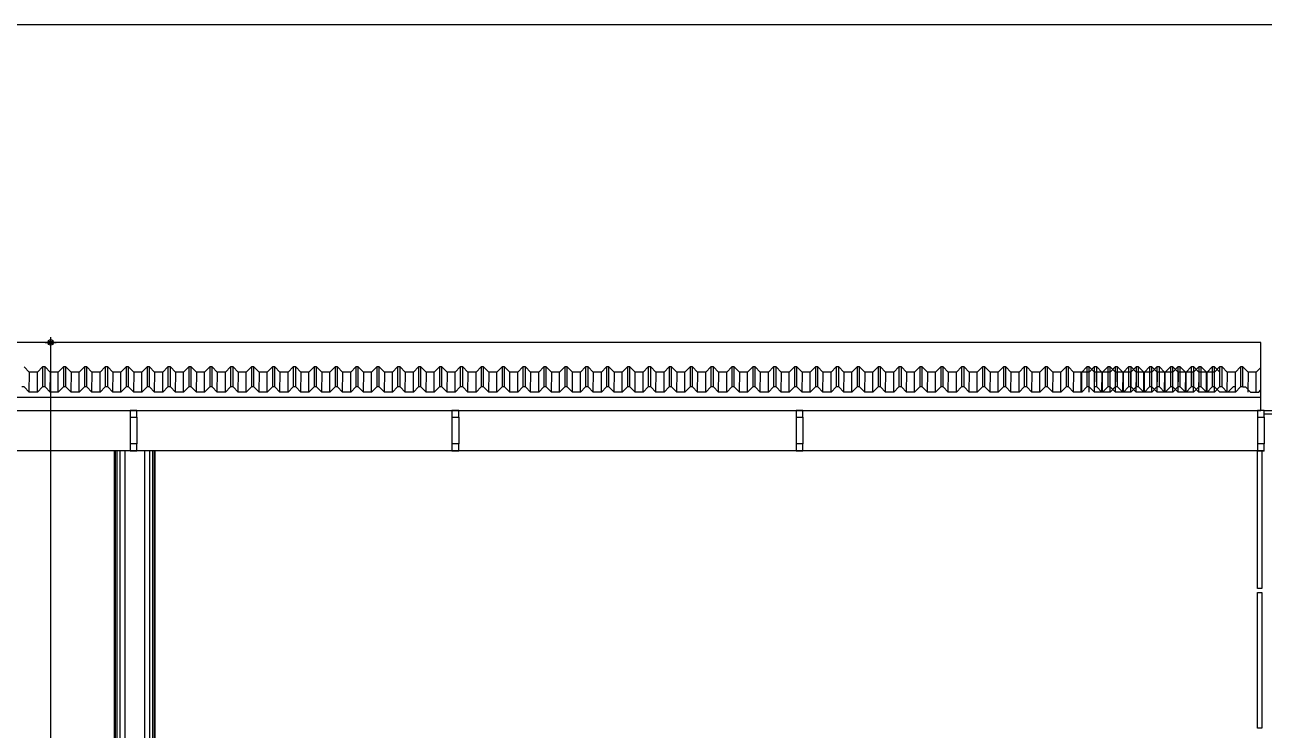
# Model space of a CAD drawing. Header units: millimetres. Extents: x 1111 to 1333, y -447 to -319.
# Drawn here: x 1287.16 to 1296.32, y -438.32 to -433.11 of the extents above; entities that cross this region are included whole.
import ezdxf

# ---------------------------------------------------------------- set-up
doc = ezdxf.new("R2010")
doc.units = ezdxf.units.MM
doc.header["$PDMODE"] = 35
for name, color, linetype in [('ARQ-PENA-02', 2, 'Continuous'), ('ARQ-PENA-03', 3, 'Continuous'), ('ARQ-PENA-FINA-CINZA', 8, 'Continuous'), ('ARQ-TEXTO3', 3, 'Continuous'), ('CERCAD-1', 1, 'Continuous'), ('CORTE', 4, 'Continuous'), ('COTAS', 1, 'Continuous'), ('PVISTA2', 2, 'Continuous'), ('VISTA 2', 1, 'Continuous'), ('VISTA-01', 7, 'Continuous'), ('VISTA02', 1, 'Continuous')]:
    doc.layers.add(name, color=color, linetype=linetype)
doc.styles.add('CARIMBO_DADOS', font='arial.ttf', dxfattribs={"height": 0.1})
doc.dimstyles.new('COTAS_EXTERNAS', dxfattribs={"dimtxt": 0.1, "dimasz": 0.01, "dimexe": 0, "dimexo": 0, "dimgap": 0.07, "dimtad": 1, "dimzin": 5, "dimdsep": 46, "dimtxsty": 'CARIMBO_DADOS', "dimblk1": 'CIRCULOS', "dimblk2": 'CIRCULOS', "dimsah": 1, "dimcen": 0, "dimse1": 1, "dimse2": 1, "dimclrd": 8, "dimclre": 8, "dimclrt": 230, "dimadec": 0, "dimazin": 0, "dimtfac": 100, "dimtix": 1, "dimtmove": 2, "dimatfit": 3, "dimldrblk": 'CIRCULOS', "dimfxl": 0, "dimtolj": 1, "dimtzin": 5, "dimarcsym": 0})

# ---------------------------------------------------------------- blocks, each defined once
blk = doc.blocks.new('CIRCULOS')
at = {"layer": 'COTAS'}
for p, q in [((-4, 0), (4, 0)), ((0, 4), (0, -4))]:
    blk.add_line(p, q, dxfattribs=at)
for radius in [2, 1]:
    blk.add_circle((0, 0), radius, dxfattribs=at)
blk = doc.blocks.new('*D238')
at = {"color": 8, "lineweight": -2, "transparency": 16777216}
blk.add_line((1287.3533, -442.5302), (1287.3533, -435.4638), dxfattribs=at)
at = {"layer": 'DEFPOINTS', "color": 0, "transparency": 16777216}
for p in [(1287.3533, -435.4538), (1287.5261, -435.4538), (1287.5261, -442.5402)]:
    blk.add_point(p, dxfattribs=at)
at = {"color": 8, "lineweight": -2, "transparency": 16777216, "xscale": 0.01, "yscale": 0.01, "zscale": 0.01}
for p, rotation in [((1287.3533, -435.4538), 90), ((1287.3533, -442.5402), 270)]:
    blk.add_blockref('CIRCULOS', p, dxfattribs=dict(at, rotation=rotation))
at = {"color": 230, "transparency": 16777216, "insert": (1287.2322, -438.997), "char_height": 0.1, "attachment_point": 5, "rotation": 90, "style": 'CARIMBO_DADOS'}
blk.add_mtext('\\A1;7.09', dxfattribs=at)

msp = doc.modelspace()

# ---------------------------------------------------------------- linework, layer by layer
at = {"layer": 'ARQ-PENA-02'}
for p, q in [((1287.8261, -442.2761), (1287.8261, -436.2538)), ((1288.1261, -442.2761), (1288.1261, -436.2538))]:
    msp.add_line(p, q, dxfattribs=at)
for points in [[(1296.3061, -436.2538), (1296.3061, -437.2721), (1296.2761, -437.2721), (1296.2761, -436.2538)], [(1296.3061, -437.3021), (1296.3061, -438.3054), (1296.2761, -438.3054), (1296.2761, -437.3021)]]:
    msp.add_lwpolyline(points, close=True, dxfattribs=at)
at = {"layer": 'ARQ-PENA-03'}
for p, q in [((1296.2988, -435.4538), (1272.9761, -435.4538)), ((1296.3261, -436.2538), (1272.9761, -436.2538))]:
    msp.add_line(p, q, dxfattribs=at)
at = {"layer": 'ARQ-PENA-FINA-CINZA'}
for p, q in [((1287.8324, -442.2761), (1287.8324, -436.2538)), ((1287.8447, -442.2761), (1287.8447, -436.2538)), ((1287.866, -442.2761), (1287.866, -436.2538)), ((1287.9038, -442.2761), (1287.9038, -436.2538)), ((1288.0484, -442.2761), (1288.0484, -436.2538)), ((1288.0863, -442.2761), (1288.0863, -436.2538)), ((1288.1075, -442.2761), (1288.1075, -436.2538)), ((1288.1198, -442.2761), (1288.1198, -436.2538))]:
    msp.add_line(p, q, dxfattribs=at)
at = {"layer": 'ARQ-TEXTO3'}
for p, q in [((1296.3238, -435.9572), (1305.1261, -435.9572)), ((1296.3238, -435.9822), (1305.1261, -435.9822))]:
    msp.add_line(p, q, dxfattribs=at)
at = {"layer": 'CERCAD-1', "lineweight": 25}
msp.add_line((1310.2586, -433.1051), (1269.4187, -433.1051), dxfattribs=at)
at = {"layer": 'CORTE'}
for points in [[(1287.9399, -436.0072), (1287.9899, -436.0072), (1287.9899, -435.9572), (1287.9399, -435.9572)], [(1290.3199, -436.0072), (1290.3699, -436.0072), (1290.3699, -435.9572), (1290.3199, -435.9572)], [(1292.8641, -436.0072), (1292.9141, -436.0072), (1292.9141, -435.9572), (1292.8641, -435.9572)], [(1296.2738, -436.0072), (1296.3238, -436.0072), (1296.3238, -435.9572), (1296.2738, -435.9572)], [(1287.9399, -436.2538), (1287.9899, -436.2538), (1287.9899, -436.2038), (1287.9399, -436.2038)], [(1290.3199, -436.2538), (1290.3699, -436.2538), (1290.3699, -436.2038), (1290.3199, -436.2038)], [(1292.8641, -436.2538), (1292.9141, -436.2538), (1292.9141, -436.2038), (1292.8641, -436.2038)], [(1296.2738, -436.2538), (1296.3238, -436.2538), (1296.3238, -436.2038), (1296.2738, -436.2038)]]:
    msp.add_lwpolyline(points, close=True, dxfattribs=at)
at = {"layer": 'PVISTA2', "elevation": -0.0019}
for points in [[(1287.3117, -435.7825), (1287.2937, -435.7825), (1287.2555, -435.8202), (1287.1955, -435.8202), (1287.1573, -435.7825), (1287.1393, -435.7825)], [(1287.4661, -435.7825), (1287.4481, -435.7825), (1287.4099, -435.8202), (1287.3499, -435.8202), (1287.3117, -435.7825), (1287.2937, -435.7825)], [(1287.6205, -435.7825), (1287.6025, -435.7825), (1287.5643, -435.8202), (1287.5043, -435.8202), (1287.4661, -435.7825), (1287.4481, -435.7825)], [(1287.7749, -435.7825), (1287.7569, -435.7825), (1287.7187, -435.8202), (1287.6587, -435.8202), (1287.6205, -435.7825), (1287.6025, -435.7825)], [(1287.9293, -435.7825), (1287.9113, -435.7825), (1287.8731, -435.8202), (1287.8131, -435.8202), (1287.7749, -435.7825), (1287.7569, -435.7825)], [(1288.0837, -435.7825), (1288.0657, -435.7825), (1288.0275, -435.8202), (1287.9675, -435.8202), (1287.9293, -435.7825), (1287.9113, -435.7825)], [(1288.2381, -435.7825), (1288.2201, -435.7825), (1288.1819, -435.8202), (1288.1219, -435.8202), (1288.0837, -435.7825), (1288.0657, -435.7825)], [(1288.3925, -435.7825), (1288.3745, -435.7825), (1288.3363, -435.8202), (1288.2763, -435.8202), (1288.2381, -435.7825), (1288.2201, -435.7825)], [(1288.5469, -435.7825), (1288.5289, -435.7825), (1288.4907, -435.8202), (1288.4307, -435.8202), (1288.3925, -435.7825), (1288.3745, -435.7825)], [(1288.7013, -435.7825), (1288.6833, -435.7825), (1288.6451, -435.8202), (1288.5851, -435.8202), (1288.5469, -435.7825), (1288.5289, -435.7825)], [(1288.8557, -435.7825), (1288.8377, -435.7825), (1288.7995, -435.8202), (1288.7395, -435.8202), (1288.7013, -435.7825), (1288.6833, -435.7825)], [(1289.0101, -435.7825), (1288.9921, -435.7825), (1288.9539, -435.8202), (1288.8939, -435.8202), (1288.8557, -435.7825), (1288.8377, -435.7825)], [(1289.1645, -435.7825), (1289.1465, -435.7825), (1289.1083, -435.8202), (1289.0483, -435.8202), (1289.0101, -435.7825), (1288.9921, -435.7825)], [(1289.3189, -435.7825), (1289.3009, -435.7825), (1289.2627, -435.8202), (1289.2027, -435.8202), (1289.1645, -435.7825), (1289.1465, -435.7825)], [(1289.4733, -435.7825), (1289.4553, -435.7825), (1289.4171, -435.8202), (1289.3571, -435.8202), (1289.3189, -435.7825), (1289.3009, -435.7825)], [(1289.6277, -435.7825), (1289.6097, -435.7825), (1289.5715, -435.8202), (1289.5115, -435.8202), (1289.4733, -435.7825), (1289.4553, -435.7825)], [(1289.7821, -435.7825), (1289.7641, -435.7825), (1289.7259, -435.8202), (1289.6659, -435.8202), (1289.6277, -435.7825), (1289.6097, -435.7825)], [(1289.9365, -435.7825), (1289.9185, -435.7825), (1289.8803, -435.8202), (1289.8203, -435.8202), (1289.7821, -435.7825), (1289.7641, -435.7825)], [(1290.0909, -435.7825), (1290.0729, -435.7825), (1290.0347, -435.8202), (1289.9747, -435.8202), (1289.9365, -435.7825), (1289.9185, -435.7825)], [(1290.2453, -435.7825), (1290.2273, -435.7825), (1290.1891, -435.8202), (1290.1291, -435.8202), (1290.0909, -435.7825), (1290.0729, -435.7825)], [(1290.3997, -435.7825), (1290.3817, -435.7825), (1290.3435, -435.8202), (1290.2835, -435.8202), (1290.2453, -435.7825), (1290.2273, -435.7825)], [(1290.5541, -435.7825), (1290.5361, -435.7825), (1290.4979, -435.8202), (1290.4379, -435.8202), (1290.3997, -435.7825), (1290.3817, -435.7825)], [(1290.7085, -435.7825), (1290.6905, -435.7825), (1290.6523, -435.8202), (1290.5923, -435.8202), (1290.5541, -435.7825), (1290.5361, -435.7825)], [(1290.8629, -435.7825), (1290.8449, -435.7825), (1290.8067, -435.8202), (1290.7467, -435.8202), (1290.7085, -435.7825), (1290.6905, -435.7825)], [(1291.0173, -435.7825), (1290.9993, -435.7825), (1290.9611, -435.8202), (1290.9011, -435.8202), (1290.8629, -435.7825), (1290.8449, -435.7825)], [(1291.1717, -435.7825), (1291.1537, -435.7825), (1291.1155, -435.8202), (1291.0555, -435.8202), (1291.0173, -435.7825), (1290.9993, -435.7825)], [(1291.3261, -435.7825), (1291.3081, -435.7825), (1291.2699, -435.8202), (1291.2099, -435.8202), (1291.1717, -435.7825), (1291.1537, -435.7825)], [(1291.4805, -435.7825), (1291.4625, -435.7825), (1291.4243, -435.8202), (1291.3643, -435.8202), (1291.3261, -435.7825), (1291.3081, -435.7825)], [(1291.6349, -435.7825), (1291.6169, -435.7825), (1291.5787, -435.8202), (1291.5187, -435.8202), (1291.4805, -435.7825), (1291.4625, -435.7825)], [(1291.7893, -435.7825), (1291.7713, -435.7825), (1291.7331, -435.8202), (1291.6731, -435.8202), (1291.6349, -435.7825), (1291.6169, -435.7825)], [(1291.9437, -435.7825), (1291.9257, -435.7825), (1291.8875, -435.8202), (1291.8275, -435.8202), (1291.7893, -435.7825), (1291.7713, -435.7825)], [(1292.0981, -435.7825), (1292.0801, -435.7825), (1292.0419, -435.8202), (1291.9819, -435.8202), (1291.9437, -435.7825), (1291.9257, -435.7825)], [(1292.2525, -435.7825), (1292.2345, -435.7825), (1292.1963, -435.8202), (1292.1363, -435.8202), (1292.0981, -435.7825), (1292.0801, -435.7825)], [(1292.4069, -435.7825), (1292.3889, -435.7825), (1292.3507, -435.8202), (1292.2907, -435.8202), (1292.2525, -435.7825), (1292.2345, -435.7825)], [(1292.5613, -435.7825), (1292.5433, -435.7825), (1292.5051, -435.8202), (1292.4451, -435.8202), (1292.4069, -435.7825), (1292.3889, -435.7825)], [(1292.7157, -435.7825), (1292.6977, -435.7825), (1292.6595, -435.8202), (1292.5995, -435.8202), (1292.5613, -435.7825), (1292.5433, -435.7825)], [(1292.8701, -435.7825), (1292.8521, -435.7825), (1292.8139, -435.8202), (1292.7539, -435.8202), (1292.7157, -435.7825), (1292.6977, -435.7825)], [(1293.0245, -435.7825), (1293.0065, -435.7825), (1292.9683, -435.8202), (1292.9083, -435.8202), (1292.8701, -435.7825), (1292.8521, -435.7825)], [(1293.1789, -435.7825), (1293.1609, -435.7825), (1293.1227, -435.8202), (1293.0627, -435.8202), (1293.0245, -435.7825), (1293.0065, -435.7825)], [(1293.3333, -435.7825), (1293.3153, -435.7825), (1293.2771, -435.8202), (1293.2171, -435.8202), (1293.1789, -435.7825), (1293.1609, -435.7825)], [(1293.4877, -435.7825), (1293.4697, -435.7825), (1293.4315, -435.8202), (1293.3715, -435.8202), (1293.3333, -435.7825), (1293.3153, -435.7825)], [(1293.6421, -435.7825), (1293.6241, -435.7825), (1293.5859, -435.8202), (1293.5259, -435.8202), (1293.4877, -435.7825), (1293.4697, -435.7825)], [(1293.7965, -435.7825), (1293.7785, -435.7825), (1293.7403, -435.8202), (1293.6803, -435.8202), (1293.6421, -435.7825), (1293.6241, -435.7825)], [(1293.9509, -435.7825), (1293.9329, -435.7825), (1293.8947, -435.8202), (1293.8347, -435.8202), (1293.7965, -435.7825), (1293.7785, -435.7825)], [(1294.1053, -435.7825), (1294.0873, -435.7825), (1294.0491, -435.8202), (1293.9891, -435.8202), (1293.9509, -435.7825), (1293.9329, -435.7825)], [(1294.2597, -435.7825), (1294.2417, -435.7825), (1294.2035, -435.8202), (1294.1435, -435.8202), (1294.1053, -435.7825), (1294.0873, -435.7825)], [(1294.4141, -435.7825), (1294.3961, -435.7825), (1294.3579, -435.8202), (1294.2979, -435.8202), (1294.2597, -435.7825), (1294.2417, -435.7825)], [(1294.5685, -435.7825), (1294.5505, -435.7825), (1294.5123, -435.8202), (1294.4523, -435.8202), (1294.4141, -435.7825), (1294.3961, -435.7825)], [(1294.7229, -435.7825), (1294.7049, -435.7825), (1294.6667, -435.8202), (1294.6067, -435.8202), (1294.5685, -435.7825), (1294.5505, -435.7825)], [(1294.8773, -435.7825), (1294.8593, -435.7825), (1294.8211, -435.8202), (1294.7611, -435.8202), (1294.7229, -435.7825), (1294.7049, -435.7825)], [(1295.0317, -435.7825), (1295.0137, -435.7825), (1294.9755, -435.8202), (1294.9155, -435.8202), (1294.8773, -435.7825), (1294.8593, -435.7825)], [(1295.1861, -435.7825), (1295.1681, -435.7825), (1295.1299, -435.8202), (1295.0699, -435.8202), (1295.0317, -435.7825), (1295.0137, -435.7825)], [(1295.241, -435.7825), (1295.223, -435.7825), (1295.1848, -435.8202), (1295.1248, -435.8202), (1295.0866, -435.7825), (1295.0686, -435.7825)], [(1295.3405, -435.7825), (1295.3225, -435.7825), (1295.2843, -435.8202), (1295.2243, -435.8202), (1295.1861, -435.7825), (1295.1681, -435.7825)], [(1295.3954, -435.7825), (1295.3774, -435.7825), (1295.3392, -435.8202), (1295.2792, -435.8202), (1295.241, -435.7825), (1295.223, -435.7825)], [(1295.4949, -435.7825), (1295.4769, -435.7825), (1295.4387, -435.8202), (1295.3787, -435.8202), (1295.3405, -435.7825), (1295.3225, -435.7825)], [(1295.5498, -435.7825), (1295.5318, -435.7825), (1295.4936, -435.8202), (1295.4336, -435.8202), (1295.3954, -435.7825), (1295.3774, -435.7825)], [(1295.6493, -435.7825), (1295.6313, -435.7825), (1295.5931, -435.8202), (1295.5331, -435.8202), (1295.4949, -435.7825), (1295.4769, -435.7825)], [(1295.7042, -435.7825), (1295.6862, -435.7825), (1295.648, -435.8202), (1295.588, -435.8202), (1295.5498, -435.7825), (1295.5318, -435.7825)], [(1295.8037, -435.7825), (1295.7857, -435.7825), (1295.7475, -435.8202), (1295.6875, -435.8202), (1295.6493, -435.7825), (1295.6313, -435.7825)], [(1295.8586, -435.7825), (1295.8406, -435.7825), (1295.8024, -435.8202), (1295.7424, -435.8202), (1295.7042, -435.7825), (1295.6862, -435.7825)], [(1295.9581, -435.7825), (1295.9401, -435.7825), (1295.9019, -435.8202), (1295.8419, -435.8202), (1295.8037, -435.7825), (1295.7857, -435.7825)], [(1296.013, -435.7825), (1295.995, -435.7825), (1295.9568, -435.8202), (1295.8968, -435.8202), (1295.8586, -435.7825), (1295.8406, -435.7825)], [(1296.1125, -435.7825), (1296.0945, -435.7825), (1296.0563, -435.8202), (1295.9963, -435.8202), (1295.9581, -435.7825), (1295.9401, -435.7825)], [(1296.1674, -435.7825), (1296.1494, -435.7825), (1296.1112, -435.8202), (1296.0512, -435.8202), (1296.013, -435.7825), (1295.995, -435.7825)], [(1296.1674, -435.7825), (1296.1854, -435.7825), (1296.2236, -435.8202), (1296.2836, -435.8202), (1296.2988, -435.8052)]]:
    msp.add_lwpolyline(points, dxfattribs=at)
at = {"layer": 'VISTA 2'}
for p, q in [((1296.2988, -435.9572), (1296.2988, -435.4538)), ((1272.9761, -435.8572), (1296.2988, -435.8572)), ((1272.9761, -435.9572), (1296.2988, -435.9572)), ((1287.9399, -436.0072), (1287.9399, -436.2038)), ((1287.9899, -436.0072), (1287.9899, -436.2038)), ((1290.3199, -436.0072), (1290.3199, -436.2038)), ((1290.3699, -436.0072), (1290.3699, -436.2038)), ((1292.8641, -436.0072), (1292.8641, -436.2038)), ((1292.9141, -436.0072), (1292.9141, -436.2038)), ((1296.2738, -436.0072), (1296.2738, -436.2038)), ((1296.3238, -436.0072), (1296.3238, -436.2038))]:
    msp.add_line(p, q, dxfattribs=at)
at = {"layer": 'VISTA-01'}
for p, q in [((1287.1955, -435.8202, -0.0019), (1287.1977, -435.6723)), ((1287.2555, -435.8202, -0.0019), (1287.2555, -435.6723)), ((1287.2937, -435.6346), (1287.2937, -435.7825, -0.0019)), ((1287.3117, -435.7825, -0.0019), (1287.3117, -435.6346)), ((1287.3499, -435.8202, -0.0019), (1287.3521, -435.6723)), ((1287.4099, -435.8202, -0.0019), (1287.4099, -435.6723)), ((1287.4481, -435.6346), (1287.4481, -435.7825, -0.0019)), ((1287.4661, -435.7825, -0.0019), (1287.4661, -435.6346)), ((1287.5043, -435.8202, -0.0019), (1287.5065, -435.6723)), ((1287.5643, -435.8202, -0.0019), (1287.5643, -435.6723)), ((1287.6025, -435.6346), (1287.6025, -435.7825, -0.0019)), ((1287.6205, -435.7825, -0.0019), (1287.6205, -435.6346)), ((1287.6587, -435.8202, -0.0019), (1287.6609, -435.6723)), ((1287.7187, -435.8202, -0.0019), (1287.7187, -435.6723)), ((1287.7569, -435.6346), (1287.7569, -435.7825, -0.0019)), ((1287.7749, -435.7825, -0.0019), (1287.7749, -435.6346)), ((1287.8131, -435.8202, -0.0019), (1287.8153, -435.6723)), ((1287.8731, -435.8202, -0.0019), (1287.8731, -435.6723)), ((1287.9113, -435.6346), (1287.9113, -435.7825, -0.0019)), ((1287.9293, -435.7825, -0.0019), (1287.9293, -435.6346)), ((1287.9675, -435.8202, -0.0019), (1287.9697, -435.6723)), ((1288.0275, -435.8202, -0.0019), (1288.0275, -435.6723)), ((1288.0657, -435.6346), (1288.0657, -435.7825, -0.0019)), ((1288.0837, -435.7825, -0.0019), (1288.0837, -435.6346)), ((1288.1219, -435.8202, -0.0019), (1288.1241, -435.6723)), ((1288.1819, -435.8202, -0.0019), (1288.1819, -435.6723)), ((1288.2201, -435.6346), (1288.2201, -435.7825, -0.0019)), ((1288.2381, -435.7825, -0.0019), (1288.2381, -435.6346)), ((1288.2763, -435.8202, -0.0019), (1288.2785, -435.6723)), ((1288.3363, -435.8202, -0.0019), (1288.3363, -435.6723)), ((1288.3745, -435.6346), (1288.3745, -435.7825, -0.0019)), ((1288.3925, -435.7825, -0.0019), (1288.3925, -435.6346)), ((1288.4307, -435.8202, -0.0019), (1288.4329, -435.6723)), ((1288.4907, -435.8202, -0.0019), (1288.4907, -435.6723)), ((1288.5289, -435.6346), (1288.5289, -435.7825, -0.0019)), ((1288.5469, -435.7825, -0.0019), (1288.5469, -435.6346)), ((1288.5851, -435.8202, -0.0019), (1288.5873, -435.6723)), ((1288.6451, -435.8202, -0.0019), (1288.6451, -435.6723)), ((1288.6833, -435.6346), (1288.6833, -435.7825, -0.0019)), ((1288.7013, -435.7825, -0.0019), (1288.7013, -435.6346)), ((1288.7395, -435.8202, -0.0019), (1288.7417, -435.6723)), ((1288.7995, -435.8202, -0.0019), (1288.7995, -435.6723)), ((1288.8377, -435.6346), (1288.8377, -435.7825, -0.0019)), ((1288.8557, -435.7825, -0.0019), (1288.8557, -435.6346)), ((1288.8939, -435.8202, -0.0019), (1288.8961, -435.6723)), ((1288.9539, -435.8202, -0.0019), (1288.9539, -435.6723)), ((1288.9921, -435.6346), (1288.9921, -435.7825, -0.0019)), ((1289.0101, -435.7825, -0.0019), (1289.0101, -435.6346)), ((1289.0483, -435.8202, -0.0019), (1289.0505, -435.6723)), ((1289.1083, -435.8202, -0.0019), (1289.1083, -435.6723)), ((1289.1465, -435.6346), (1289.1465, -435.7825, -0.0019)), ((1289.1645, -435.7825, -0.0019), (1289.1645, -435.6346)), ((1289.2027, -435.8202, -0.0019), (1289.2049, -435.6723)), ((1289.2627, -435.8202, -0.0019), (1289.2627, -435.6723)), ((1289.3009, -435.6346), (1289.3009, -435.7825, -0.0019)), ((1289.3189, -435.7825, -0.0019), (1289.3189, -435.6346)), ((1289.3571, -435.8202, -0.0019), (1289.3593, -435.6723)), ((1289.4171, -435.8202, -0.0019), (1289.4171, -435.6723)), ((1289.4553, -435.6346), (1289.4553, -435.7825, -0.0019)), ((1289.4733, -435.7825, -0.0019), (1289.4733, -435.6346)), ((1289.5115, -435.8202, -0.0019), (1289.5137, -435.6723)), ((1289.5715, -435.8202, -0.0019), (1289.5715, -435.6723)), ((1289.6097, -435.6346), (1289.6097, -435.7825, -0.0019)), ((1289.6277, -435.7825, -0.0019), (1289.6277, -435.6346)), ((1289.6659, -435.8202, -0.0019), (1289.6681, -435.6723)), ((1289.7259, -435.8202, -0.0019), (1289.7259, -435.6723)), ((1289.7641, -435.6346), (1289.7641, -435.7825, -0.0019)), ((1289.7821, -435.7825, -0.0019), (1289.7821, -435.6346)), ((1289.8203, -435.8202, -0.0019), (1289.8225, -435.6723)), ((1289.8803, -435.8202, -0.0019), (1289.8803, -435.6723)), ((1289.9185, -435.6346), (1289.9185, -435.7825, -0.0019)), ((1289.9365, -435.7825, -0.0019), (1289.9365, -435.6346)), ((1289.9747, -435.8202, -0.0019), (1289.9769, -435.6723)), ((1290.0347, -435.8202, -0.0019), (1290.0347, -435.6723)), ((1290.0729, -435.6346), (1290.0729, -435.7825, -0.0019)), ((1290.0909, -435.7825, -0.0019), (1290.0909, -435.6346)), ((1290.1291, -435.8202, -0.0019), (1290.1313, -435.6723)), ((1290.1891, -435.8202, -0.0019), (1290.1891, -435.6723)), ((1290.2273, -435.6346), (1290.2273, -435.7825, -0.0019)), ((1290.2453, -435.7825, -0.0019), (1290.2453, -435.6346)), ((1290.2835, -435.8202, -0.0019), (1290.2857, -435.6723)), ((1290.3435, -435.8202, -0.0019), (1290.3435, -435.6723)), ((1290.3817, -435.6346), (1290.3817, -435.7825, -0.0019)), ((1290.3997, -435.7825, -0.0019), (1290.3997, -435.6346)), ((1290.4379, -435.8202, -0.0019), (1290.4401, -435.6723)), ((1290.4979, -435.8202, -0.0019), (1290.4979, -435.6723)), ((1290.5361, -435.6346), (1290.5361, -435.7825, -0.0019)), ((1290.5541, -435.7825, -0.0019), (1290.5541, -435.6346)), ((1290.5923, -435.8202, -0.0019), (1290.5945, -435.6723)), ((1290.6523, -435.8202, -0.0019), (1290.6523, -435.6723)), ((1290.6905, -435.6346), (1290.6905, -435.7825, -0.0019)), ((1290.7085, -435.7825, -0.0019), (1290.7085, -435.6346)), ((1290.7467, -435.8202, -0.0019), (1290.7489, -435.6723)), ((1290.8067, -435.8202, -0.0019), (1290.8067, -435.6723)), ((1290.8449, -435.6346), (1290.8449, -435.7825, -0.0019)), ((1290.8629, -435.7825, -0.0019), (1290.8629, -435.6346)), ((1290.9011, -435.8202, -0.0019), (1290.9033, -435.6723)), ((1290.9611, -435.8202, -0.0019), (1290.9611, -435.6723)), ((1290.9993, -435.6346), (1290.9993, -435.7825, -0.0019)), ((1291.0173, -435.7825, -0.0019), (1291.0173, -435.6346)), ((1291.0555, -435.8202, -0.0019), (1291.0577, -435.6723)), ((1291.1155, -435.8202, -0.0019), (1291.1155, -435.6723)), ((1291.1537, -435.6346), (1291.1537, -435.7825, -0.0019)), ((1291.1717, -435.7825, -0.0019), (1291.1717, -435.6346)), ((1291.2099, -435.8202, -0.0019), (1291.2121, -435.6723)), ((1291.2699, -435.8202, -0.0019), (1291.2699, -435.6723)), ((1291.3081, -435.6346), (1291.3081, -435.7825, -0.0019)), ((1291.3261, -435.7825, -0.0019), (1291.3261, -435.6346)), ((1291.3643, -435.8202, -0.0019), (1291.3665, -435.6723)), ((1291.4243, -435.8202, -0.0019), (1291.4243, -435.6723)), ((1291.4625, -435.6346), (1291.4625, -435.7825, -0.0019)), ((1291.4805, -435.7825, -0.0019), (1291.4805, -435.6346)), ((1291.5187, -435.8202, -0.0019), (1291.5209, -435.6723)), ((1291.5787, -435.8202, -0.0019), (1291.5787, -435.6723)), ((1291.6169, -435.6346), (1291.6169, -435.7825, -0.0019)), ((1291.6349, -435.7825, -0.0019), (1291.6349, -435.6346)), ((1291.6731, -435.8202, -0.0019), (1291.6753, -435.6723)), ((1291.7331, -435.8202, -0.0019), (1291.7331, -435.6723)), ((1291.7713, -435.6346), (1291.7713, -435.7825, -0.0019)), ((1291.7893, -435.7825, -0.0019), (1291.7893, -435.6346)), ((1291.8275, -435.8202, -0.0019), (1291.8297, -435.6723)), ((1291.8875, -435.8202, -0.0019), (1291.8875, -435.6723)), ((1291.9257, -435.6346), (1291.9257, -435.7825, -0.0019)), ((1291.9437, -435.7825, -0.0019), (1291.9437, -435.6346)), ((1291.9819, -435.8202, -0.0019), (1291.9841, -435.6723)), ((1292.0419, -435.8202, -0.0019), (1292.0419, -435.6723)), ((1292.0801, -435.6346), (1292.0801, -435.7825, -0.0019)), ((1292.0981, -435.7825, -0.0019), (1292.0981, -435.6346)), ((1292.1363, -435.8202, -0.0019), (1292.1385, -435.6723)), ((1292.1963, -435.8202, -0.0019), (1292.1963, -435.6723)), ((1292.2345, -435.6346), (1292.2345, -435.7825, -0.0019)), ((1292.2525, -435.7825, -0.0019), (1292.2525, -435.6346)), ((1292.2907, -435.8202, -0.0019), (1292.2929, -435.6723)), ((1292.3507, -435.8202, -0.0019), (1292.3507, -435.6723)), ((1292.3889, -435.6346), (1292.3889, -435.7825, -0.0019)), ((1292.4069, -435.7825, -0.0019), (1292.4069, -435.6346)), ((1292.4451, -435.8202, -0.0019), (1292.4473, -435.6723)), ((1292.5051, -435.8202, -0.0019), (1292.5051, -435.6723)), ((1292.5433, -435.6346), (1292.5433, -435.7825, -0.0019)), ((1292.5613, -435.7825, -0.0019), (1292.5613, -435.6346)), ((1292.5995, -435.8202, -0.0019), (1292.6017, -435.6723)), ((1292.6595, -435.8202, -0.0019), (1292.6595, -435.6723)), ((1292.6977, -435.6346), (1292.6977, -435.7825, -0.0019)), ((1292.7157, -435.7825, -0.0019), (1292.7157, -435.6346)), ((1292.7539, -435.8202, -0.0019), (1292.7561, -435.6723)), ((1292.8139, -435.8202, -0.0019), (1292.8139, -435.6723)), ((1292.8521, -435.6346), (1292.8521, -435.7825, -0.0019)), ((1292.8701, -435.7825, -0.0019), (1292.8701, -435.6346)), ((1292.9083, -435.8202, -0.0019), (1292.9105, -435.6723)), ((1292.9683, -435.8202, -0.0019), (1292.9683, -435.6723)), ((1293.0065, -435.6346), (1293.0065, -435.7825, -0.0019)), ((1293.0245, -435.7825, -0.0019), (1293.0245, -435.6346)), ((1293.0627, -435.8202, -0.0019), (1293.0649, -435.6723)), ((1293.1227, -435.8202, -0.0019), (1293.1227, -435.6723)), ((1293.1609, -435.6346), (1293.1609, -435.7825, -0.0019)), ((1293.1789, -435.7825, -0.0019), (1293.1789, -435.6346)), ((1293.2171, -435.8202, -0.0019), (1293.2193, -435.6723)), ((1293.2771, -435.8202, -0.0019), (1293.2771, -435.6723)), ((1293.3153, -435.6346), (1293.3153, -435.7825, -0.0019)), ((1293.3333, -435.7825, -0.0019), (1293.3333, -435.6346)), ((1293.3715, -435.8202, -0.0019), (1293.3737, -435.6723)), ((1293.4315, -435.8202, -0.0019), (1293.4315, -435.6723)), ((1293.4697, -435.6346), (1293.4697, -435.7825, -0.0019)), ((1293.4877, -435.7825, -0.0019), (1293.4877, -435.6346)), ((1293.5259, -435.8202, -0.0019), (1293.5281, -435.6723)), ((1293.5859, -435.8202, -0.0019), (1293.5859, -435.6723)), ((1293.6241, -435.6346), (1293.6241, -435.7825, -0.0019)), ((1293.6421, -435.7825, -0.0019), (1293.6421, -435.6346)), ((1293.6803, -435.8202, -0.0019), (1293.6825, -435.6723)), ((1293.7403, -435.8202, -0.0019), (1293.7403, -435.6723)), ((1293.7785, -435.6346), (1293.7785, -435.7825, -0.0019)), ((1293.7965, -435.7825, -0.0019), (1293.7965, -435.6346)), ((1293.8347, -435.8202, -0.0019), (1293.8369, -435.6723)), ((1293.8947, -435.8202, -0.0019), (1293.8947, -435.6723)), ((1293.9329, -435.6346), (1293.9329, -435.7825, -0.0019)), ((1293.9509, -435.7825, -0.0019), (1293.9509, -435.6346)), ((1293.9891, -435.8202, -0.0019), (1293.9913, -435.6723)), ((1294.0491, -435.8202, -0.0019), (1294.0491, -435.6723)), ((1294.0873, -435.6346), (1294.0873, -435.7825, -0.0019)), ((1294.1053, -435.7825, -0.0019), (1294.1053, -435.6346)), ((1294.1435, -435.8202, -0.0019), (1294.1457, -435.6723)), ((1294.2035, -435.8202, -0.0019), (1294.2035, -435.6723)), ((1294.2417, -435.6346), (1294.2417, -435.7825, -0.0019)), ((1294.2597, -435.7825, -0.0019), (1294.2597, -435.6346)), ((1294.2979, -435.8202, -0.0019), (1294.3001, -435.6723)), ((1294.3579, -435.8202, -0.0019), (1294.3579, -435.6723)), ((1294.3961, -435.6346), (1294.3961, -435.7825, -0.0019)), ((1294.4141, -435.7825, -0.0019), (1294.4141, -435.6346)), ((1294.4523, -435.8202, -0.0019), (1294.4545, -435.6723)), ((1294.5123, -435.8202, -0.0019), (1294.5123, -435.6723)), ((1294.5505, -435.6346), (1294.5505, -435.7825, -0.0019)), ((1294.5685, -435.7825, -0.0019), (1294.5685, -435.6346)), ((1294.6067, -435.8202, -0.0019), (1294.6089, -435.6723)), ((1294.6667, -435.8202, -0.0019), (1294.6667, -435.6723)), ((1294.7049, -435.6346), (1294.7049, -435.7825, -0.0019)), ((1294.7229, -435.7825, -0.0019), (1294.7229, -435.6346)), ((1294.7611, -435.8202, -0.0019), (1294.7633, -435.6723)), ((1294.8211, -435.8202, -0.0019), (1294.8211, -435.6723)), ((1294.8593, -435.6346), (1294.8593, -435.7825, -0.0019)), ((1294.8773, -435.7825, -0.0019), (1294.8773, -435.6346)), ((1294.9155, -435.8202, -0.0019), (1294.9177, -435.6723)), ((1294.9704, -435.8202, -0.0019), (1294.9726, -435.6723)), ((1294.9755, -435.8202, -0.0019), (1294.9755, -435.6723)), ((1295.0137, -435.6346), (1295.0137, -435.7825, -0.0019)), ((1295.0304, -435.8202, -0.0019), (1295.0304, -435.6723)), ((1295.0317, -435.7825, -0.0019), (1295.0317, -435.6346)), ((1295.0686, -435.6346), (1295.0686, -435.7825, -0.0019)), ((1295.0699, -435.8202, -0.0019), (1295.0721, -435.6723)), ((1295.0866, -435.7825, -0.0019), (1295.0866, -435.6346)), ((1295.1248, -435.8202, -0.0019), (1295.127, -435.6723)), ((1295.1299, -435.8202, -0.0019), (1295.1299, -435.6723)), ((1295.1681, -435.6346), (1295.1681, -435.7825, -0.0019)), ((1295.1848, -435.8202, -0.0019), (1295.1848, -435.6723)), ((1295.1861, -435.7825, -0.0019), (1295.1861, -435.6346)), ((1295.223, -435.6346), (1295.223, -435.7825, -0.0019)), ((1295.2243, -435.8202, -0.0019), (1295.2265, -435.6723)), ((1295.241, -435.7825, -0.0019), (1295.241, -435.6346)), ((1295.2792, -435.8202, -0.0019), (1295.2814, -435.6723)), ((1295.2843, -435.8202, -0.0019), (1295.2843, -435.6723)), ((1295.3225, -435.6346), (1295.3225, -435.7825, -0.0019)), ((1295.3392, -435.8202, -0.0019), (1295.3392, -435.6723)), ((1295.3405, -435.7825, -0.0019), (1295.3405, -435.6346)), ((1295.3774, -435.6346), (1295.3774, -435.7825, -0.0019)), ((1295.3787, -435.8202, -0.0019), (1295.3809, -435.6723)), ((1295.3954, -435.7825, -0.0019), (1295.3954, -435.6346)), ((1295.4336, -435.8202, -0.0019), (1295.4358, -435.6723)), ((1295.4387, -435.8202, -0.0019), (1295.4387, -435.6723)), ((1295.4769, -435.6346), (1295.4769, -435.7825, -0.0019)), ((1295.4936, -435.8202, -0.0019), (1295.4936, -435.6723)), ((1295.4949, -435.7825, -0.0019), (1295.4949, -435.6346)), ((1295.5318, -435.6346), (1295.5318, -435.7825, -0.0019)), ((1295.5331, -435.8202, -0.0019), (1295.5353, -435.6723)), ((1295.5498, -435.7825, -0.0019), (1295.5498, -435.6346)), ((1295.588, -435.8202, -0.0019), (1295.5902, -435.6723)), ((1295.5931, -435.8202, -0.0019), (1295.5931, -435.6723)), ((1295.6313, -435.6346), (1295.6313, -435.7825, -0.0019)), ((1295.648, -435.8202, -0.0019), (1295.648, -435.6723)), ((1295.6493, -435.7825, -0.0019), (1295.6493, -435.6346)), ((1295.6862, -435.6346), (1295.6862, -435.7825, -0.0019)), ((1295.6875, -435.8202, -0.0019), (1295.6897, -435.6723)), ((1295.7042, -435.7825, -0.0019), (1295.7042, -435.6346)), ((1295.7424, -435.8202, -0.0019), (1295.7446, -435.6723)), ((1295.7475, -435.8202, -0.0019), (1295.7475, -435.6723)), ((1295.7857, -435.6346), (1295.7857, -435.7825, -0.0019)), ((1295.8024, -435.8202, -0.0019), (1295.8024, -435.6723)), ((1295.8037, -435.7825, -0.0019), (1295.8037, -435.6346)), ((1295.8406, -435.6346), (1295.8406, -435.7825, -0.0019)), ((1295.8419, -435.8202, -0.0019), (1295.8441, -435.6723)), ((1295.8586, -435.7825, -0.0019), (1295.8586, -435.6346)), ((1295.8968, -435.8202, -0.0019), (1295.899, -435.6723)), ((1295.9019, -435.8202, -0.0019), (1295.9019, -435.6723)), ((1295.9401, -435.6346), (1295.9401, -435.7825, -0.0019)), ((1295.9568, -435.8202, -0.0019), (1295.9568, -435.6723)), ((1295.9581, -435.7825, -0.0019), (1295.9581, -435.6346)), ((1295.995, -435.6346), (1295.995, -435.7825, -0.0019)), ((1296.013, -435.7825, -0.0019), (1296.013, -435.6346)), ((1296.0512, -435.8202, -0.0019), (1296.0534, -435.6723)), ((1296.1112, -435.8202, -0.0019), (1296.1112, -435.6723)), ((1296.1494, -435.6346), (1296.1494, -435.7825, -0.0019)), ((1296.1674, -435.7825, -0.0019), (1296.1674, -435.6346)), ((1296.2056, -435.8202, -0.0019), (1296.2078, -435.6723)), ((1296.2656, -435.8202, -0.0019), (1296.2656, -435.6723))]:
    msp.add_line(p, q, dxfattribs=at)
at = {"layer": 'VISTA02'}
for p, q in [((1287.1955, -435.6723), (1287.1573, -435.6346)), ((1287.2555, -435.6723), (1287.1955, -435.6723)), ((1287.2937, -435.6346), (1287.2555, -435.6723)), ((1287.3117, -435.6346), (1287.2937, -435.6346)), ((1287.3117, -435.6346), (1287.2937, -435.6346)), ((1287.3499, -435.6723), (1287.3117, -435.6346)), ((1287.4099, -435.6723), (1287.3499, -435.6723)), ((1287.4481, -435.6346), (1287.4099, -435.6723)), ((1287.4661, -435.6346), (1287.4481, -435.6346)), ((1287.4661, -435.6346), (1287.4481, -435.6346)), ((1287.5043, -435.6723), (1287.4661, -435.6346)), ((1287.5643, -435.6723), (1287.5043, -435.6723)), ((1287.6025, -435.6346), (1287.5643, -435.6723)), ((1287.6205, -435.6346), (1287.6025, -435.6346)), ((1287.6205, -435.6346), (1287.6025, -435.6346)), ((1287.6587, -435.6723), (1287.6205, -435.6346)), ((1287.7187, -435.6723), (1287.6587, -435.6723)), ((1287.7569, -435.6346), (1287.7187, -435.6723)), ((1287.7749, -435.6346), (1287.7569, -435.6346)), ((1287.7749, -435.6346), (1287.7569, -435.6346)), ((1287.8131, -435.6723), (1287.7749, -435.6346)), ((1287.8731, -435.6723), (1287.8131, -435.6723)), ((1287.9113, -435.6346), (1287.8731, -435.6723)), ((1287.9293, -435.6346), (1287.9113, -435.6346)), ((1287.9293, -435.6346), (1287.9113, -435.6346)), ((1287.9675, -435.6723), (1287.9293, -435.6346)), ((1288.0275, -435.6723), (1287.9675, -435.6723)), ((1288.0657, -435.6346), (1288.0275, -435.6723)), ((1288.0837, -435.6346), (1288.0657, -435.6346)), ((1288.0837, -435.6346), (1288.0657, -435.6346)), ((1288.1219, -435.6723), (1288.0837, -435.6346)), ((1288.1819, -435.6723), (1288.1219, -435.6723)), ((1288.2201, -435.6346), (1288.1819, -435.6723)), ((1288.2381, -435.6346), (1288.2201, -435.6346)), ((1288.2381, -435.6346), (1288.2201, -435.6346)), ((1288.2763, -435.6723), (1288.2381, -435.6346)), ((1288.3363, -435.6723), (1288.2763, -435.6723)), ((1288.3745, -435.6346), (1288.3363, -435.6723)), ((1288.3925, -435.6346), (1288.3745, -435.6346)), ((1288.3925, -435.6346), (1288.3745, -435.6346)), ((1288.4307, -435.6723), (1288.3925, -435.6346)), ((1288.4907, -435.6723), (1288.4307, -435.6723)), ((1288.5289, -435.6346), (1288.4907, -435.6723)), ((1288.5469, -435.6346), (1288.5289, -435.6346)), ((1288.5469, -435.6346), (1288.5289, -435.6346)), ((1288.5851, -435.6723), (1288.5469, -435.6346)), ((1288.6451, -435.6723), (1288.5851, -435.6723)), ((1288.6833, -435.6346), (1288.6451, -435.6723)), ((1288.7013, -435.6346), (1288.6833, -435.6346)), ((1288.7013, -435.6346), (1288.6833, -435.6346)), ((1288.7395, -435.6723), (1288.7013, -435.6346)), ((1288.7995, -435.6723), (1288.7395, -435.6723)), ((1288.8377, -435.6346), (1288.7995, -435.6723)), ((1288.8557, -435.6346), (1288.8377, -435.6346)), ((1288.8557, -435.6346), (1288.8377, -435.6346)), ((1288.8939, -435.6723), (1288.8557, -435.6346)), ((1288.9539, -435.6723), (1288.8939, -435.6723)), ((1288.9921, -435.6346), (1288.9539, -435.6723)), ((1289.0101, -435.6346), (1288.9921, -435.6346)), ((1289.0101, -435.6346), (1288.9921, -435.6346)), ((1289.0483, -435.6723), (1289.0101, -435.6346)), ((1289.1083, -435.6723), (1289.0483, -435.6723)), ((1289.1465, -435.6346), (1289.1083, -435.6723)), ((1289.1645, -435.6346), (1289.1465, -435.6346)), ((1289.1645, -435.6346), (1289.1465, -435.6346)), ((1289.2027, -435.6723), (1289.1645, -435.6346)), ((1289.2627, -435.6723), (1289.2027, -435.6723)), ((1289.3009, -435.6346), (1289.2627, -435.6723)), ((1289.3189, -435.6346), (1289.3009, -435.6346)), ((1289.3189, -435.6346), (1289.3009, -435.6346)), ((1289.3571, -435.6723), (1289.3189, -435.6346)), ((1289.4171, -435.6723), (1289.3571, -435.6723)), ((1289.4553, -435.6346), (1289.4171, -435.6723)), ((1289.4733, -435.6346), (1289.4553, -435.6346)), ((1289.4733, -435.6346), (1289.4553, -435.6346)), ((1289.5115, -435.6723), (1289.4733, -435.6346)), ((1289.5715, -435.6723), (1289.5115, -435.6723)), ((1289.6097, -435.6346), (1289.5715, -435.6723)), ((1289.6277, -435.6346), (1289.6097, -435.6346)), ((1289.6277, -435.6346), (1289.6097, -435.6346)), ((1289.6659, -435.6723), (1289.6277, -435.6346)), ((1289.7259, -435.6723), (1289.6659, -435.6723)), ((1289.7641, -435.6346), (1289.7259, -435.6723)), ((1289.7821, -435.6346), (1289.7641, -435.6346)), ((1289.7821, -435.6346), (1289.7641, -435.6346)), ((1289.8203, -435.6723), (1289.7821, -435.6346)), ((1289.8803, -435.6723), (1289.8203, -435.6723)), ((1289.9185, -435.6346), (1289.8803, -435.6723)), ((1289.9365, -435.6346), (1289.9185, -435.6346)), ((1289.9365, -435.6346), (1289.9185, -435.6346)), ((1289.9747, -435.6723), (1289.9365, -435.6346)), ((1290.0347, -435.6723), (1289.9747, -435.6723)), ((1290.0729, -435.6346), (1290.0347, -435.6723)), ((1290.0909, -435.6346), (1290.0729, -435.6346)), ((1290.0909, -435.6346), (1290.0729, -435.6346)), ((1290.1291, -435.6723), (1290.0909, -435.6346)), ((1290.1891, -435.6723), (1290.1291, -435.6723)), ((1290.2273, -435.6346), (1290.1891, -435.6723)), ((1290.2453, -435.6346), (1290.2273, -435.6346)), ((1290.2453, -435.6346), (1290.2273, -435.6346)), ((1290.2835, -435.6723), (1290.2453, -435.6346)), ((1290.3435, -435.6723), (1290.2835, -435.6723)), ((1290.3817, -435.6346), (1290.3435, -435.6723)), ((1290.3997, -435.6346), (1290.3817, -435.6346)), ((1290.3997, -435.6346), (1290.3817, -435.6346)), ((1290.4379, -435.6723), (1290.3997, -435.6346)), ((1290.4979, -435.6723), (1290.4379, -435.6723)), ((1290.5361, -435.6346), (1290.4979, -435.6723)), ((1290.5541, -435.6346), (1290.5361, -435.6346)), ((1290.5541, -435.6346), (1290.5361, -435.6346)), ((1290.5923, -435.6723), (1290.5541, -435.6346)), ((1290.6523, -435.6723), (1290.5923, -435.6723)), ((1290.6905, -435.6346), (1290.6523, -435.6723)), ((1290.7085, -435.6346), (1290.6905, -435.6346)), ((1290.7085, -435.6346), (1290.6905, -435.6346)), ((1290.7467, -435.6723), (1290.7085, -435.6346)), ((1290.8067, -435.6723), (1290.7467, -435.6723)), ((1290.8449, -435.6346), (1290.8067, -435.6723)), ((1290.8629, -435.6346), (1290.8449, -435.6346)), ((1290.8629, -435.6346), (1290.8449, -435.6346)), ((1290.9011, -435.6723), (1290.8629, -435.6346)), ((1290.9611, -435.6723), (1290.9011, -435.6723)), ((1290.9993, -435.6346), (1290.9611, -435.6723)), ((1291.0173, -435.6346), (1290.9993, -435.6346)), ((1291.0173, -435.6346), (1290.9993, -435.6346)), ((1291.0555, -435.6723), (1291.0173, -435.6346)), ((1291.1155, -435.6723), (1291.0555, -435.6723)), ((1291.1537, -435.6346), (1291.1155, -435.6723)), ((1291.1717, -435.6346), (1291.1537, -435.6346)), ((1291.1717, -435.6346), (1291.1537, -435.6346)), ((1291.2099, -435.6723), (1291.1717, -435.6346)), ((1291.2699, -435.6723), (1291.2099, -435.6723)), ((1291.3081, -435.6346), (1291.2699, -435.6723)), ((1291.3261, -435.6346), (1291.3081, -435.6346)), ((1291.3261, -435.6346), (1291.3081, -435.6346)), ((1291.3643, -435.6723), (1291.3261, -435.6346)), ((1291.4243, -435.6723), (1291.3643, -435.6723)), ((1291.4625, -435.6346), (1291.4243, -435.6723)), ((1291.4805, -435.6346), (1291.4625, -435.6346)), ((1291.4805, -435.6346), (1291.4625, -435.6346)), ((1291.5187, -435.6723), (1291.4805, -435.6346)), ((1291.5787, -435.6723), (1291.5187, -435.6723)), ((1291.6169, -435.6346), (1291.5787, -435.6723)), ((1291.6349, -435.6346), (1291.6169, -435.6346)), ((1291.6349, -435.6346), (1291.6169, -435.6346)), ((1291.6731, -435.6723), (1291.6349, -435.6346)), ((1291.7331, -435.6723), (1291.6731, -435.6723)), ((1291.7713, -435.6346), (1291.7331, -435.6723)), ((1291.7893, -435.6346), (1291.7713, -435.6346)), ((1291.7893, -435.6346), (1291.7713, -435.6346)), ((1291.8275, -435.6723), (1291.7893, -435.6346)), ((1291.8875, -435.6723), (1291.8275, -435.6723)), ((1291.9257, -435.6346), (1291.8875, -435.6723)), ((1291.9437, -435.6346), (1291.9257, -435.6346)), ((1291.9437, -435.6346), (1291.9257, -435.6346)), ((1291.9819, -435.6723), (1291.9437, -435.6346)), ((1292.0419, -435.6723), (1291.9819, -435.6723)), ((1292.0801, -435.6346), (1292.0419, -435.6723)), ((1292.0981, -435.6346), (1292.0801, -435.6346)), ((1292.0981, -435.6346), (1292.0801, -435.6346)), ((1292.1363, -435.6723), (1292.0981, -435.6346)), ((1292.1963, -435.6723), (1292.1363, -435.6723)), ((1292.2345, -435.6346), (1292.1963, -435.6723)), ((1292.2525, -435.6346), (1292.2345, -435.6346)), ((1292.2525, -435.6346), (1292.2345, -435.6346)), ((1292.2907, -435.6723), (1292.2525, -435.6346)), ((1292.3507, -435.6723), (1292.2907, -435.6723)), ((1292.3889, -435.6346), (1292.3507, -435.6723)), ((1292.4069, -435.6346), (1292.3889, -435.6346)), ((1292.4069, -435.6346), (1292.3889, -435.6346)), ((1292.4451, -435.6723), (1292.4069, -435.6346)), ((1292.5051, -435.6723), (1292.4451, -435.6723)), ((1292.5433, -435.6346), (1292.5051, -435.6723)), ((1292.5613, -435.6346), (1292.5433, -435.6346)), ((1292.5613, -435.6346), (1292.5433, -435.6346)), ((1292.5995, -435.6723), (1292.5613, -435.6346)), ((1292.6595, -435.6723), (1292.5995, -435.6723)), ((1292.6977, -435.6346), (1292.6595, -435.6723)), ((1292.7157, -435.6346), (1292.6977, -435.6346)), ((1292.7157, -435.6346), (1292.6977, -435.6346)), ((1292.7539, -435.6723), (1292.7157, -435.6346)), ((1292.8139, -435.6723), (1292.7539, -435.6723)), ((1292.8521, -435.6346), (1292.8139, -435.6723)), ((1292.8701, -435.6346), (1292.8521, -435.6346)), ((1292.8701, -435.6346), (1292.8521, -435.6346)), ((1292.9083, -435.6723), (1292.8701, -435.6346)), ((1292.9683, -435.6723), (1292.9083, -435.6723)), ((1293.0065, -435.6346), (1292.9683, -435.6723)), ((1293.0245, -435.6346), (1293.0065, -435.6346)), ((1293.0245, -435.6346), (1293.0065, -435.6346)), ((1293.0627, -435.6723), (1293.0245, -435.6346)), ((1293.1227, -435.6723), (1293.0627, -435.6723)), ((1293.1609, -435.6346), (1293.1227, -435.6723)), ((1293.1789, -435.6346), (1293.1609, -435.6346)), ((1293.1789, -435.6346), (1293.1609, -435.6346)), ((1293.2171, -435.6723), (1293.1789, -435.6346)), ((1293.2771, -435.6723), (1293.2171, -435.6723)), ((1293.3153, -435.6346), (1293.2771, -435.6723)), ((1293.3333, -435.6346), (1293.3153, -435.6346)), ((1293.3333, -435.6346), (1293.3153, -435.6346)), ((1293.3715, -435.6723), (1293.3333, -435.6346)), ((1293.4315, -435.6723), (1293.3715, -435.6723)), ((1293.4697, -435.6346), (1293.4315, -435.6723)), ((1293.4877, -435.6346), (1293.4697, -435.6346)), ((1293.4877, -435.6346), (1293.4697, -435.6346)), ((1293.5259, -435.6723), (1293.4877, -435.6346)), ((1293.5859, -435.6723), (1293.5259, -435.6723)), ((1293.6241, -435.6346), (1293.5859, -435.6723)), ((1293.6421, -435.6346), (1293.6241, -435.6346)), ((1293.6421, -435.6346), (1293.6241, -435.6346)), ((1293.6803, -435.6723), (1293.6421, -435.6346)), ((1293.7403, -435.6723), (1293.6803, -435.6723)), ((1293.7785, -435.6346), (1293.7403, -435.6723)), ((1293.7965, -435.6346), (1293.7785, -435.6346)), ((1293.7965, -435.6346), (1293.7785, -435.6346)), ((1293.8347, -435.6723), (1293.7965, -435.6346)), ((1293.8947, -435.6723), (1293.8347, -435.6723)), ((1293.9329, -435.6346), (1293.8947, -435.6723)), ((1293.9509, -435.6346), (1293.9329, -435.6346)), ((1293.9509, -435.6346), (1293.9329, -435.6346)), ((1293.9891, -435.6723), (1293.9509, -435.6346)), ((1294.0491, -435.6723), (1293.9891, -435.6723)), ((1294.0873, -435.6346), (1294.0491, -435.6723)), ((1294.1053, -435.6346), (1294.0873, -435.6346)), ((1294.1053, -435.6346), (1294.0873, -435.6346)), ((1294.1435, -435.6723), (1294.1053, -435.6346)), ((1294.2035, -435.6723), (1294.1435, -435.6723)), ((1294.2417, -435.6346), (1294.2035, -435.6723)), ((1294.2597, -435.6346), (1294.2417, -435.6346)), ((1294.2597, -435.6346), (1294.2417, -435.6346)), ((1294.2979, -435.6723), (1294.2597, -435.6346)), ((1294.3579, -435.6723), (1294.2979, -435.6723)), ((1294.3961, -435.6346), (1294.3579, -435.6723)), ((1294.4141, -435.6346), (1294.3961, -435.6346)), ((1294.4141, -435.6346), (1294.3961, -435.6346)), ((1294.4523, -435.6723), (1294.4141, -435.6346)), ((1294.5123, -435.6723), (1294.4523, -435.6723)), ((1294.5505, -435.6346), (1294.5123, -435.6723)), ((1294.5685, -435.6346), (1294.5505, -435.6346)), ((1294.5685, -435.6346), (1294.5505, -435.6346)), ((1294.6067, -435.6723), (1294.5685, -435.6346)), ((1294.6667, -435.6723), (1294.6067, -435.6723)), ((1294.7049, -435.6346), (1294.6667, -435.6723)), ((1294.7229, -435.6346), (1294.7049, -435.6346)), ((1294.7229, -435.6346), (1294.7049, -435.6346)), ((1294.7611, -435.6723), (1294.7229, -435.6346)), ((1294.8211, -435.6723), (1294.7611, -435.6723)), ((1294.8593, -435.6346), (1294.8211, -435.6723)), ((1294.8773, -435.6346), (1294.8593, -435.6346)), ((1294.8773, -435.6346), (1294.8593, -435.6346)), ((1294.9155, -435.6723), (1294.8773, -435.6346)), ((1294.9755, -435.6723), (1294.9155, -435.6723)), ((1295.0304, -435.6723), (1294.9704, -435.6723)), ((1295.0137, -435.6346), (1294.9755, -435.6723)), ((1295.0317, -435.6346), (1295.0137, -435.6346)), ((1295.0317, -435.6346), (1295.0137, -435.6346)), ((1295.0686, -435.6346), (1295.0304, -435.6723)), ((1295.0699, -435.6723), (1295.0317, -435.6346)), ((1295.0866, -435.6346), (1295.0686, -435.6346)), ((1295.0866, -435.6346), (1295.0686, -435.6346)), ((1295.1299, -435.6723), (1295.0699, -435.6723)), ((1295.1248, -435.6723), (1295.0866, -435.6346)), ((1295.1848, -435.6723), (1295.1248, -435.6723)), ((1295.1681, -435.6346), (1295.1299, -435.6723)), ((1295.1861, -435.6346), (1295.1681, -435.6346)), ((1295.1861, -435.6346), (1295.1681, -435.6346)), ((1295.223, -435.6346), (1295.1848, -435.6723)), ((1295.2243, -435.6723), (1295.1861, -435.6346)), ((1295.241, -435.6346), (1295.223, -435.6346)), ((1295.241, -435.6346), (1295.223, -435.6346)), ((1295.2843, -435.6723), (1295.2243, -435.6723)), ((1295.2792, -435.6723), (1295.241, -435.6346)), ((1295.3392, -435.6723), (1295.2792, -435.6723)), ((1295.3225, -435.6346), (1295.2843, -435.6723)), ((1295.3405, -435.6346), (1295.3225, -435.6346)), ((1295.3405, -435.6346), (1295.3225, -435.6346)), ((1295.3774, -435.6346), (1295.3392, -435.6723)), ((1295.3787, -435.6723), (1295.3405, -435.6346)), ((1295.3954, -435.6346), (1295.3774, -435.6346)), ((1295.3954, -435.6346), (1295.3774, -435.6346)), ((1295.4387, -435.6723), (1295.3787, -435.6723)), ((1295.4336, -435.6723), (1295.3954, -435.6346)), ((1295.4936, -435.6723), (1295.4336, -435.6723)), ((1295.4769, -435.6346), (1295.4387, -435.6723)), ((1295.4949, -435.6346), (1295.4769, -435.6346)), ((1295.4949, -435.6346), (1295.4769, -435.6346)), ((1295.5318, -435.6346), (1295.4936, -435.6723)), ((1295.5331, -435.6723), (1295.4949, -435.6346)), ((1295.5498, -435.6346), (1295.5318, -435.6346)), ((1295.5498, -435.6346), (1295.5318, -435.6346)), ((1295.5931, -435.6723), (1295.5331, -435.6723)), ((1295.588, -435.6723), (1295.5498, -435.6346)), ((1295.648, -435.6723), (1295.588, -435.6723)), ((1295.6313, -435.6346), (1295.5931, -435.6723)), ((1295.6493, -435.6346), (1295.6313, -435.6346)), ((1295.6493, -435.6346), (1295.6313, -435.6346)), ((1295.6862, -435.6346), (1295.648, -435.6723)), ((1295.6875, -435.6723), (1295.6493, -435.6346)), ((1295.7042, -435.6346), (1295.6862, -435.6346)), ((1295.7042, -435.6346), (1295.6862, -435.6346)), ((1295.7475, -435.6723), (1295.6875, -435.6723)), ((1295.7424, -435.6723), (1295.7042, -435.6346)), ((1295.8024, -435.6723), (1295.7424, -435.6723)), ((1295.7857, -435.6346), (1295.7475, -435.6723)), ((1295.8037, -435.6346), (1295.7857, -435.6346)), ((1295.8037, -435.6346), (1295.7857, -435.6346)), ((1295.8406, -435.6346), (1295.8024, -435.6723)), ((1295.8419, -435.6723), (1295.8037, -435.6346)), ((1295.8586, -435.6346), (1295.8406, -435.6346)), ((1295.8586, -435.6346), (1295.8406, -435.6346)), ((1295.9019, -435.6723), (1295.8419, -435.6723)), ((1295.8968, -435.6723), (1295.8586, -435.6346)), ((1295.9568, -435.6723), (1295.8968, -435.6723)), ((1295.9401, -435.6346), (1295.9019, -435.6723)), ((1295.9581, -435.6346), (1295.9401, -435.6346)), ((1295.9581, -435.6346), (1295.9401, -435.6346)), ((1295.995, -435.6346), (1295.9568, -435.6723)), ((1295.9963, -435.6723), (1295.9581, -435.6346)), ((1296.013, -435.6346), (1295.995, -435.6346)), ((1296.013, -435.6346), (1295.995, -435.6346)), ((1296.0512, -435.6723), (1296.013, -435.6346)), ((1296.1112, -435.6723), (1296.0512, -435.6723)), ((1296.1494, -435.6346), (1296.1112, -435.6723)), ((1296.1674, -435.6346), (1296.1494, -435.6346)), ((1296.1674, -435.6346), (1296.1494, -435.6346)), ((1296.2056, -435.6723), (1296.1674, -435.6346)), ((1296.2656, -435.6723), (1296.2056, -435.6723)), ((1296.2988, -435.6396), (1296.2656, -435.6723))]:
    msp.add_line(p, q, dxfattribs=at)

# ---------------------------------------------------------------- dimensions: what is measured, and where the dimension line sits
dim = msp.add_linear_dim(base=(1287.3533, -435.4538), p1=(1287.5261, -442.5402), p2=(1287.5261, -435.4538), angle=90, dimstyle='COTAS_EXTERNAS')
dim.commit()
dim.dimension.update_dxf_attribs({"geometry": '*D238', "text_midpoint": (1287.2322, -438.997)})

doc.saveas('drawing.dxf')
